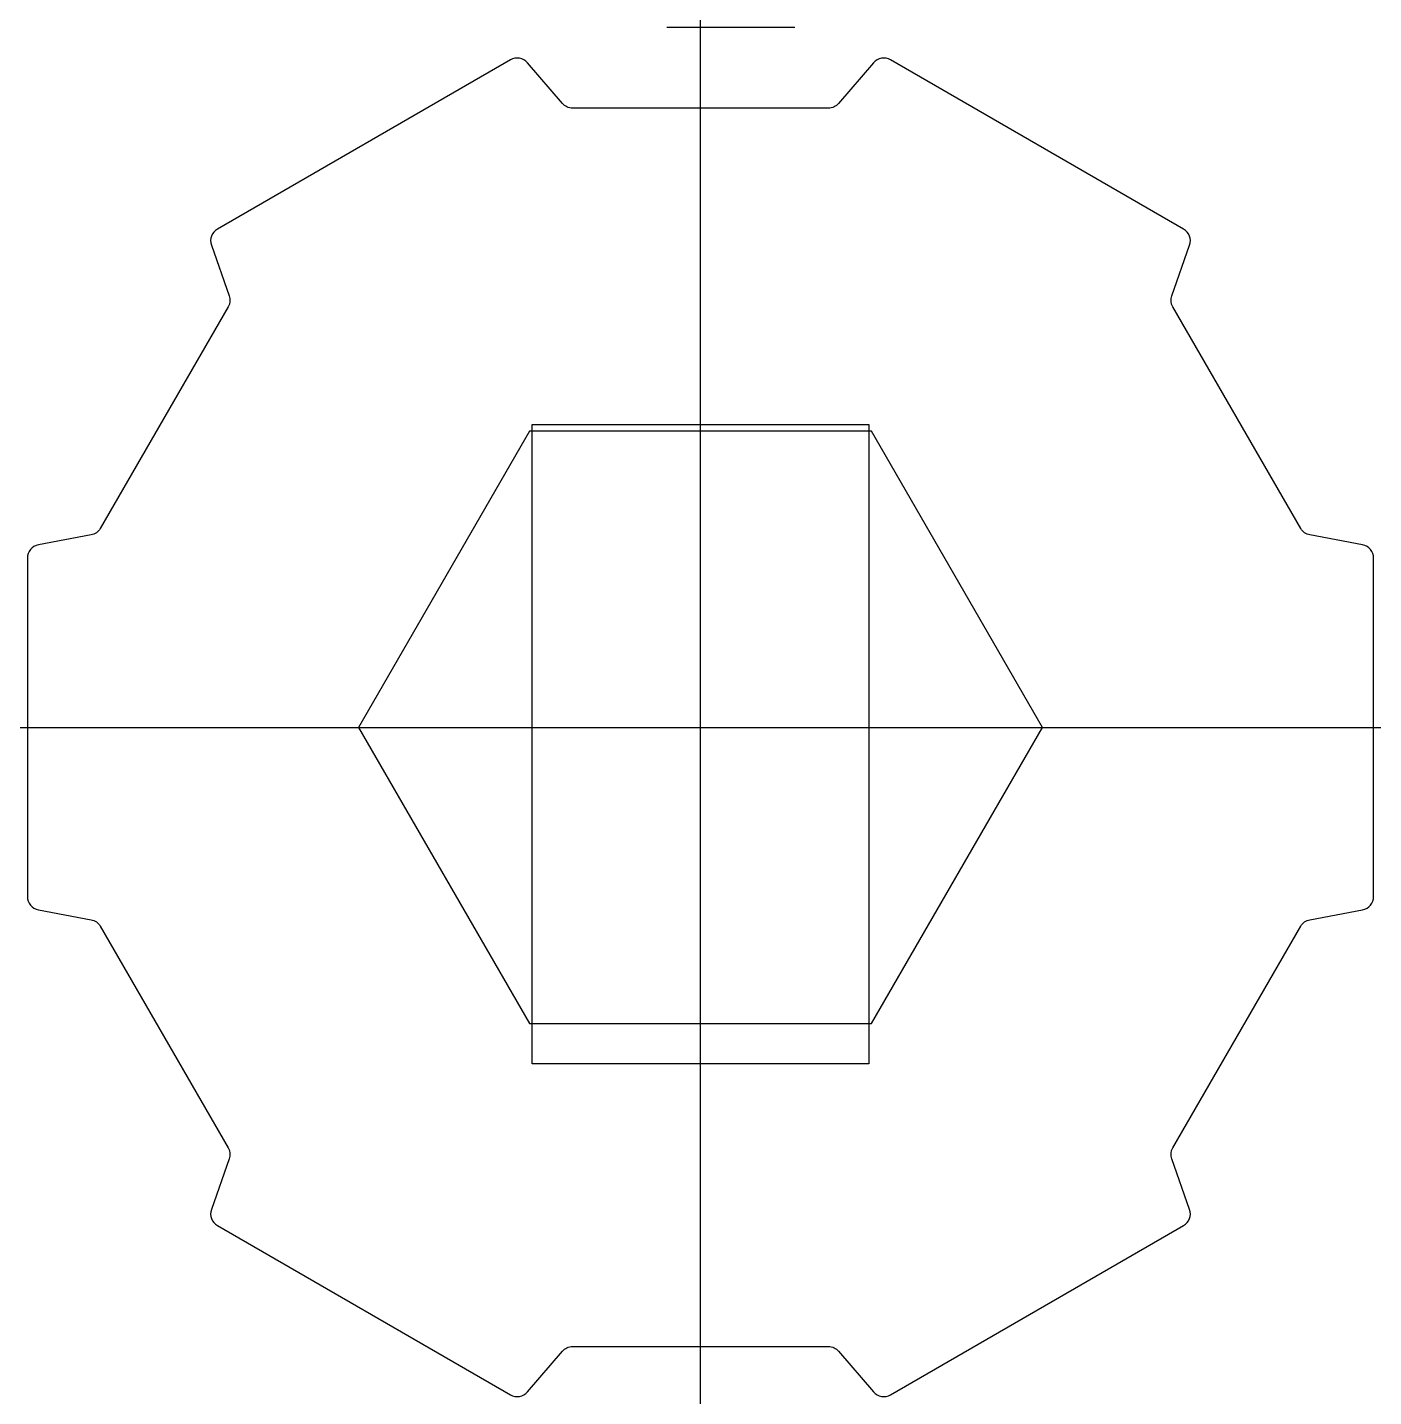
# Model space of a CAD drawing. Header units: millimetres. Extents: x -100 to 100, y -99 to 104.
import ezdxf

# ---------------------------------------------------------------- set-up
doc = ezdxf.new("R2010")
doc.units = ezdxf.units.MM
doc.layers.add('Canopy', color=7, linetype='Continuous')
doc.layers.add('MB - Top', color=7, linetype='Continuous')

msp = doc.modelspace()

# ---------------------------------------------------------------- linework, layer by layer
at = {"layer": 'Canopy'}
for p, q in [((14, 104, 30), (-5, 104, 30)), ((25.4, 44, 70), (-25.4, 44, 70))]:
    msp.add_line(p, q, dxfattribs=at)
at = {"layer": 'Canopy', "elevation": 70}
msp.add_lwpolyline([(-25.4, 44), (-50.81, 0), (-25.4, -44), (25.4, -44), (50.81, 0), (25.4, 44)], close=True, dxfattribs=at)
at = {"layer": 'MB - Top'}
for p, direction in [((0, -4), (0, 1)), ((-13, 0), (1, 0))]:
    msp.add_xline(p, direction, dxfattribs=at)
msp.add_lwpolyline([(70.02, -64.12, -0.218649), (70.17, -62.46), (89.18, -29.54, -0.218649), (90.54, -28.58), (98.37, -27.1, 0.360684), (100, -25.14), (100, 25.14, 0.360684), (98.37, 27.1), (90.54, 28.58, -0.218649), (89.18, 29.54), (70.17, 62.46, -0.218649), (70.02, 64.12), (72.66, 71.64, 0.360684), (71.77, 74.03), (28.23, 99.17, 0.360684), (25.71, 98.74), (20.52, 92.7, -0.218649), (19, 92), (-19, 92, -0.218649), (-20.52, 92.7), (-25.71, 98.74, 0.360684), (-28.23, 99.17), (-71.77, 74.03, 0.360684), (-72.66, 71.64), (-70.02, 64.12, -0.218649), (-70.17, 62.46), (-89.18, 29.54, -0.218649), (-90.54, 28.58), (-98.37, 27.1, 0.360684), (-100, 25.14), (-100, -25.14, 0.360684), (-98.37, -27.1), (-90.54, -28.58, -0.218649), (-89.18, -29.54), (-70.17, -62.46, -0.218649), (-70.02, -64.12), (-72.66, -71.64, 0.360684), (-71.77, -74.03), (-28.23, -99.17, 0.360684), (-25.71, -98.74), (-20.52, -92.7, -0.218649), (-19, -92), (19, -92, -0.218649), (20.52, -92.7), (25.71, -98.74, 0.360684), (28.23, -99.17), (71.77, -74.03, 0.360684), (72.66, -71.64), (70.02, -64.12)], format="xyb", dxfattribs=at)
at = {"layer": 'MB - Top', "elevation": 60}
msp.add_lwpolyline([(25, -50), (-25, -50), (-25, 45), (25, 45)], close=True, dxfattribs=at)

doc.saveas('drawing.dxf')
